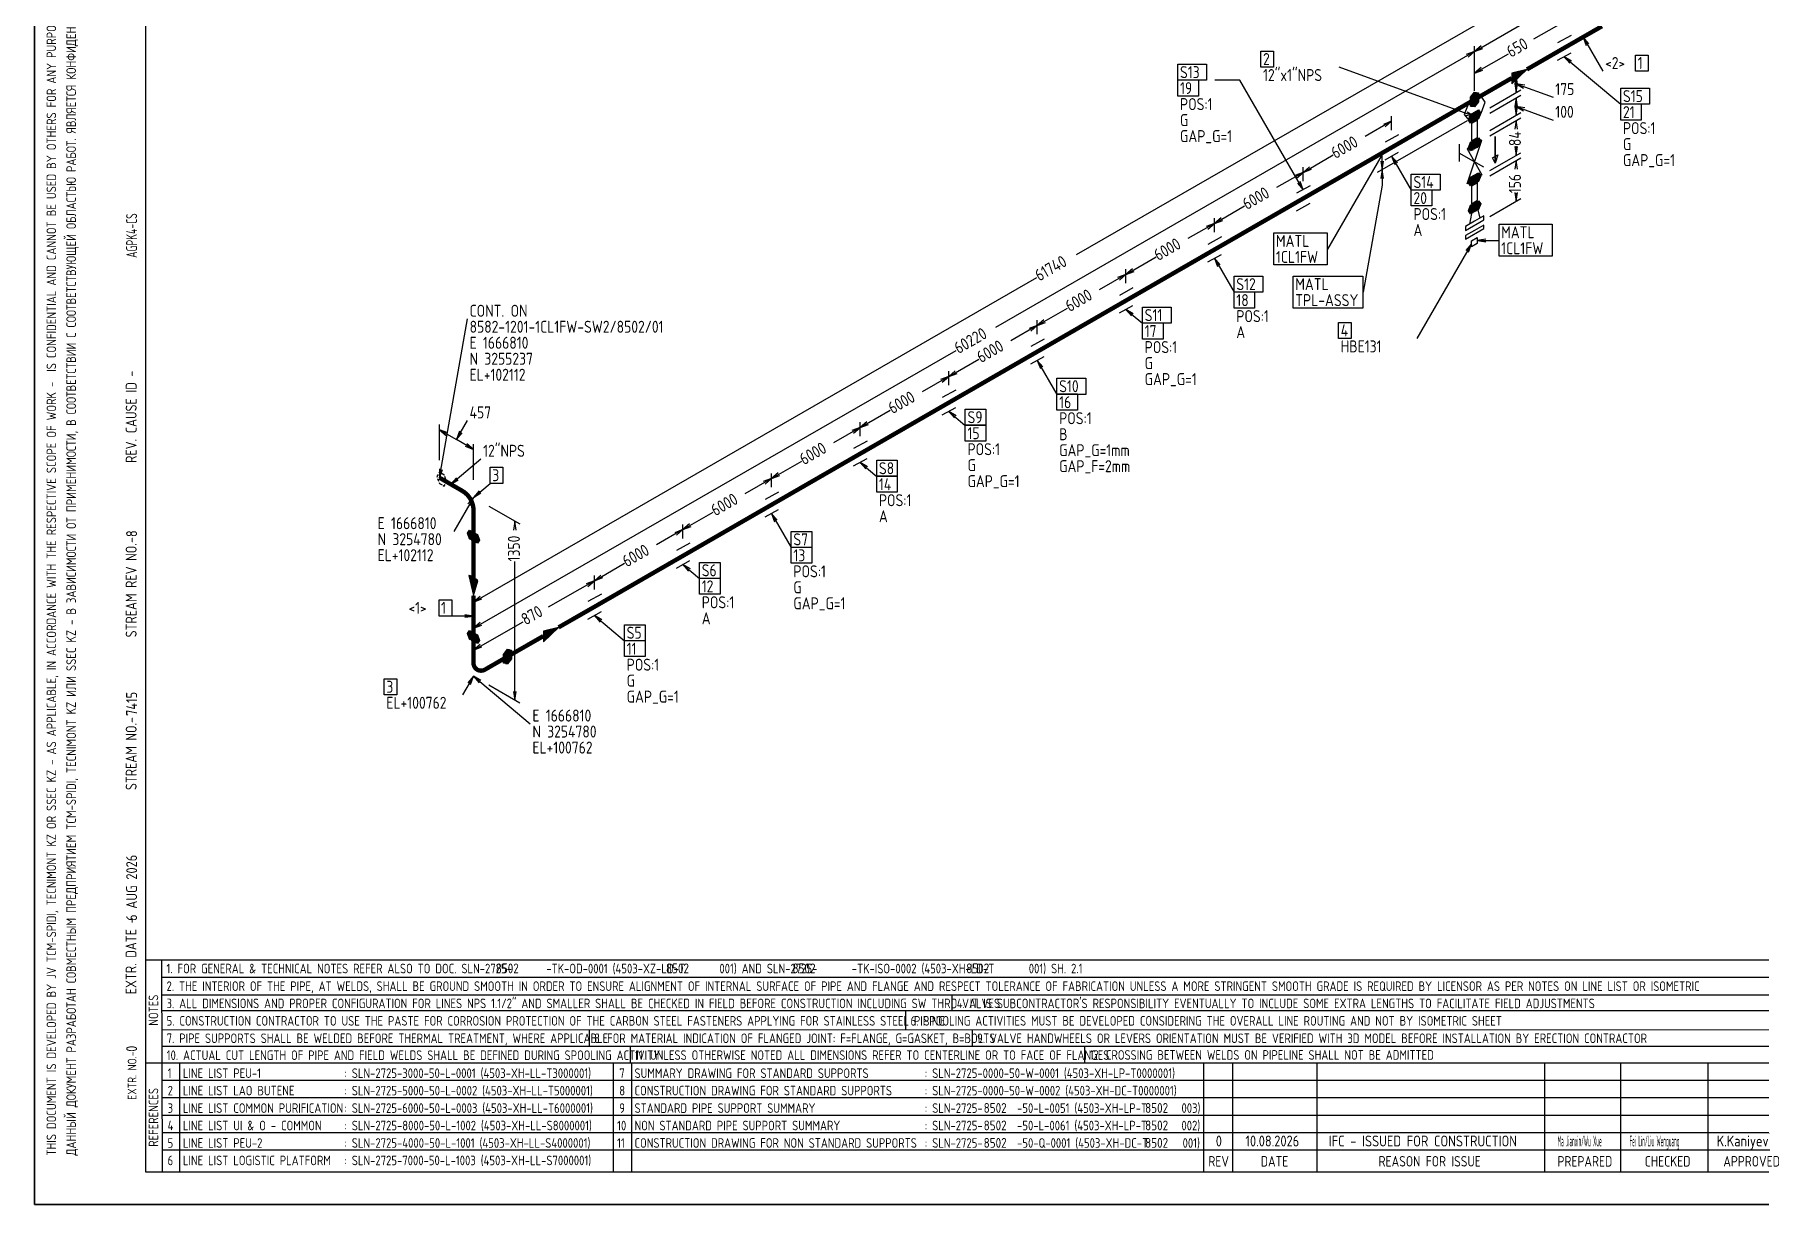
# Model space of a CAD drawing. Extents: x 0 to 594, y 0 to 420.
# Drawn here: x 0 to 395.5, y 0 to 268.2 of the extents above; entities that cross this region are included whole.
import ezdxf

# ---------------------------------------------------------------- set-up
doc = ezdxf.new("R2010")
doc.units = 0
doc.header["$MEASUREMENT"] = 0
doc.linetypes.add('BORDER_2012_SLN$0$8001.Solid', pattern=[0])
doc.linetypes.add('GT100', pattern=[1, 0.666667, -0.333333])
for name, color, linetype, lineweight in [('BORDER_2012_SLN$0$BG_01', 7, 'BORDER_2012_SLN$0$8001.Solid', 25), ('BORDER_2012_SLN$0$BG_02', 7, 'BORDER_2012_SLN$0$8001.Solid', 25), ('BORDER_2012_SLN$0$BG_Level_1', 7, 'BORDER_2012_SLN$0$8001.Solid', 25), ('BORDER_2012_SLN$0$Level_1', 7, 'BORDER_2012_SLN$0$8001.Solid', 25), ('BORDER_2012_SLN$0$Level_18', 7, 'BORDER_2012_SLN$0$8001.Solid', 25)]:
    doc.layers.add(name, color=color, linetype=linetype, lineweight=lineweight)
doc.layers.add('GT_1', color=7, linetype='Continuous')
doc.styles.add('BORDER_2012_SLN$0$GOST type A', font='GOST type A')
doc.styles.add('HTX1', font='')
doc.styles.get('HTX1').set_extended_font_data('GOST type A')

# ---------------------------------------------------------------- blocks, each defined once
blk = doc.blocks.new('BORDER_2012_SLN')
at = {"layer": 'BORDER_2012_SLN$0$BG_Level_1', "color": 7, "lineweight": -3}
for p, q in [((402.7, 56), (25.4, 56)), ((29.11, 56), (29.22, 7.5)), ((402.7, 52), (29.1, 52)), ((402.7, 47.99), (29.16, 48.01)), ((210.22, 48), (210.22, 44.42)), ((402.7, 44.41), (29.17, 44.42)), ((199.61, 44.42), (199.61, 40.02)), ((402.7, 39.96), (29.15, 40.07)), ((127.1, 40.04), (127.1, 36.23)), ((214.87, 40.02), (214.87, 36.23)), ((136.5, 36.23), (136.5, 32.43)), ((240.64, 36.23), (240.64, 32.43)), ((33.22, 32.43), (33.22, 7.59)), ((132.63, 32.43), (132.63, 7.6)), ((136.8, 32.43), (136.8, 7.59))]:
    blk.add_line(p, q, dxfattribs=at)
at = {"layer": 'BORDER_2012_SLN$0$Level_1', "color": 7, "lineweight": -3}
for p, q in [((25.4, 412.5), (25.4, 7.5)), ((402.7, 36.23), (29.15, 36.23)), ((402.7, 32.43), (25.4, 32.43)), ((267.9, 32.43), (267.91, 7.5)), ((274.59, 7.5), (274.59, 32.43)), ((293.91, 7.5), (293.91, 32.43)), ((346.11, 7.5), (346.11, 32.43)), ((363.55, 7.5), (363.55, 32.43)), ((383.52, 7.5), (383.52, 32.43)), ((402.7, 28.43), (29.17, 28.43)), ((402.7, 24.43), (29.18, 24.43)), ((402.7, 20.43), (29.19, 20.43)), ((402.7, 16.43), (29.2, 16.43)), ((402.7, 12.43), (29.2, 12.43)), ((25.4, 7.5), (588.6, 7.5))]:
    blk.add_line(p, q, dxfattribs=at)
at = {"layer": 'BORDER_2012_SLN$0$Level_18', "color": 7, "lineweight": -3, "flags": 128}
blk.add_lwpolyline([(0, 0), (0, 420), (594, 420), (594, 0)], close=True, dxfattribs=at)
at = {"color": 7, "char_height": 2.2, "attachment_point": 1, "style": 'BORDER_2012_SLN$0$GOST type A'}
for s, insert in [('{\\l\\fGOST type A|b0|i0;\\T1;1}', (30.5, 31.2)), ('{\\l\\fGOST type A|b0|i0;\\T1;: SLN-2725-3000-50-L-0001 (4503-XH-LL-T3000001)}', (71, 31.2)), ('{\\l\\fGOST type A|b0|i0;\\T1;7}', (134, 31.2)), ('{\\l\\fGOST type A|b0|i0;\\T1;SUMMARY DRAWING FOR STANDARD SUPPORTS}', (137.5, 31.2)), ('{\\l\\fGOST type A|b0|i0;\\T1;: SLN-2725-0000-50-W-0001 (4503-XH-LP-T0000001)}', (204, 31.2)), ('{\\l\\fGOST type A|b0|i0;\\T1;2}', (30.5, 27.2)), ('{\\l\\fGOST type A|b0|i0;\\T1;LINE LIST LAO BUTENE}', (34, 27.2)), ('{\\l\\fGOST type A|b0|i0;\\T1;: SLN-2725-5000-50-L-0002 (4503-XH-LL-T5000001)}', (71, 27.2)), ('{\\l\\fGOST type A|b0|i0;\\T1;8}', (134, 27.2)), ('{\\l\\fGOST type A|b0|i0;\\T1;CONSTRUCTION DRAWING FOR STANDARD SUPPORTS}', (137.5, 27.2)), ('{\\l\\fGOST type A|b0|i0;\\T1;: SLN-2725-0000-50-W-0002 (4503-XH-DC-T0000001)}', (204, 27.2)), ('{\\l\\fGOST type A|b0|i0;\\T1;3}', (30.5, 23.2)), ('{\\l\\fGOST type A|b0|i0;\\T1;LINE LIST COMMON PURIFICATION}', (34, 23.2)), ('{\\l\\fGOST type A|b0|i0;\\T1;: SLN-2725-6000-50-L-0003 (4503-XH-LL-T6000001)}', (71, 23.2)), ('{\\l\\fGOST type A|b0|i0;\\T1;9}', (134, 23.2)), ('{\\C256;STANDARD PIPE SUPPORT SUMMARY}', (137.5, 23.2)), ('{\\fGOST type A|b0|i0|c0|p34;: SLN-2725-       -50-L-0051 (4503-XH-LP-T       003)}', (204, 23.2)), ('{\\l\\fGOST type A|b0|i0;\\T1;4}', (30.5, 19.2)), ('{\\l\\fGOST type A|b0|i0;\\T1;LINE LIST UI & O - COMMON}', (34, 19.2)), ('{\\l\\fGOST type A|b0|i0;\\T1;: SLN-2725-8000-50-L-1002 (4503-XH-LL-S8000001)}', (71, 19.2)), ('{\\l\\fGOST type A|b0|i0;\\T1;10}', (133.5, 19.2)), ('{\\l\\fGOST type A|b0|i0;\\T1;NON STANDARD PIPE SUPPORT SUMMARY}', (137.5, 19.2)), ('{\\fGOST type A|b0|i0|c0|p34;: SLN-2725-       -50-L-0061 (4503-XH-LP-T       002)}', (204, 19.2)), ('{\\l\\fGOST type A|b0|i0;\\T1;5}', (30.5, 15.2)), ('{\\l\\fGOST type A|b0|i0;\\T1;LINE LIST PEU-2}', (34, 15.2)), ('{\\l\\fGOST type A|b0|i0;\\T1;: SLN-2725-4000-50-L-1001 (4503-XH-LL-S4000001)}', (71, 15.2)), ('{\\l\\fGOST type A|b0|i0;\\T1;11}', (133.5, 15.2)), ('{\\C256;CONSTRUCTION DRAWING FOR NON STANDARD SUPPORTS}', (137.5, 15.2)), ('{\\fGOST type A|b0|i0|c0|p34;: SLN-2725-       -50-Q-0001 (4503-XH-DC-T       001)}', (204, 15.2)), ('{\\l\\fGOST type A|b0|i0;\\T1;6}', (30.5, 11.2)), ('{\\l\\fGOST type A|b0|i0;\\T1;LINE LIST LOGISTIC PLATFORM}', (34, 11.2)), ('{\\l\\fGOST type A|b0|i0;\\T1;: SLN-2725-7000-50-L-1003 (4503-XH-LL-S7000001)}', (71, 11.2))]:
    blk.add_mtext(s, dxfattribs=dict(at, insert=insert))
at = {"layer": 'BORDER_2012_SLN$0$BG_01', "color": 7, "attachment_point": 1, "rotation": 90, "style": 'BORDER_2012_SLN$0$GOST type A'}
for s, insert, char_height in [('{\\fGOST type A|b0|i0|c134|p34;\\W1.01;ДАННЫЙ ДОКУМЕНТ РАЗРАБОТАН СОВМЕСТНЫМ ПРЕДПРИЯТИЕМ \\fGOST type A|b0|i0|c0|p34;TCM-SPIDI, TECNIMONT KZ \\fGOST type A|b0|i0|c134|p34;ИЛИ \\fGOST type A|b0|i0|c0|p34;SSEC KZ - \\fGOST type A|b0|i0|c134|p34;В ЗАВИСИМОСТИ ОТ ПРИМЕНИМОСТИ\\fGOST type A|b0|i0|c0|p34;, \\fGOST type A|b0|i0|c134|p34;В СООТВЕТСТВИИ С СООТВЕТСТВУЮЩЕЙ ОБЛАСТЬЮ РАБОТ\\fGOST type A|b0|i0|c0|p34;. \\fGOST type A|b0|i0|c134|p34;ЯВЛЯЕТСЯ КОНФИДЕНЦИАЛЬНЫМ И НЕ МОЖЕТ БЫТЬ ИСПОЛЬЗОВАН ДРУГИМИ ЛИЦАМИ ДЛЯ КАКИХ\\fGOST type A|b0|i0|c0|p34;-\\fGOST type A|b0|i0|c134|p34;ЛИБО ЦЕЛЕЙ\\fGOST type A|b0|i0|c0|p34;, \\fGOST type A|b0|i0|c134|p34;КРОМЕ ПРОЕКТА \\fGOST type A|b0|i0|c0|p34;SILLENO.}', (7.3, 11.21), 2.2), ('{\\l\\fGOST type A|b0|i0;\\T1;EXTR. DATE -}', (20.86, 48.18), 2.5), ('{\\l\\fGOST type A|b0|i0;\\T1;EXTR. NO.-}', (21.36, 24.02), 2)]:
    blk.add_mtext(s, dxfattribs=dict(at, insert=insert, char_height=char_height))
at = {"layer": 'BORDER_2012_SLN$0$BG_01', "color": 7, "insert": (2.76, 11.2), "char_height": 2.2, "attachment_point": 1, "rotation": 90, "line_spacing_factor": 1.090909, "style": 'BORDER_2012_SLN$0$GOST type A'}
blk.add_mtext('{\\fGOST type A|b0|i0|c0|p34;\\W1.01;THIS DOCUMENT IS DEVELOPED BY JV TCM-SPIDI, TECNIMONT KZ OR SSEC KZ - AS APPLICABLE, IN ACCORDANCE WITH THE RESPECTIVE SCOPE OF WORK -  IS CONFIDENTIAL AND CANNOT BE USED BY OTHERS FOR ANY PURPOSE OTHER THAN THE SILLENO PROJECT}', dxfattribs=at)
at = {"layer": 'BORDER_2012_SLN$0$BG_02', "color": 7, "char_height": 2.5, "attachment_point": 1, "rotation": 90, "style": 'BORDER_2012_SLN$0$GOST type A'}
for s, insert in [('{\\l\\fGOST type A|b0|i0;\\T1;REV. CAUSE ID - }', (20.9, 170)), ('{\\l\\fGOST type A|b0|i0;\\T1;STREAM REV NO.-}', (20.9, 130)), ('{\\l\\fGOST type A|b0|i0;\\T1;STREAM NO.-}', (20.9, 95))]:
    blk.add_mtext(s, dxfattribs=dict(at, insert=insert))
at = {"layer": 'BORDER_2012_SLN$0$BG_Level_1', "color": 7, "attachment_point": 1, "style": 'BORDER_2012_SLN$0$GOST type A'}
for s, insert, char_height in [('{\\fGOST type A|b0|i0|c0|p34;\\C256; 1. FOR GENERAL & TECHNICAL NOTES REFER ALSO TO DOC. SLN-2725-       -TK-OD-0001 (4503-XZ-LD-T       001) AND SLN-2725-       -TK-ISO-0002 (4503-XH-LD-T       001) SH. 2.1}', (29.11, 55.19), 2.2), ('{\\fGOST type A|b0|i0|c0|p34;\\C256; 2. THE INTERIOR OF THE PIPE, AT WELDS, SHALL BE GROUND SMOOTH IN ORDER TO ENSURE ALIGNMENT OF INTERNAL SURFACE OF PIPE AND FLANGE AND RESPECT TOLERANCE OF FABRICATION UNLESS A MORE STRINGENT SMOOTH GRADE IS REQUIRED BY LICENSOR AS PER NOTES ON LINE LIST OR ISOMETRIC}', (29.12, 51.15), 2.2), ('{\\fGOST type A|b0|i0|c0|p34;\\C256; 3. ALL DIMENSIONS AND PROPER CONFIGURATION FOR LINES NPS 1.1/2" AND SMALLER SHALL BE CHECKED IN FIELD BEFORE CONSTRUCTION INCLUDING SW THRD VALVES}', (29.13, 47.2), 2.2), ("{\\C256; 4. IT IS SUBCONTRACTOR'S RESPONSIBILITY EVENTUALLY TO INCLUDE SOME EXTRA LENGTHS TO FACILITATE FIELD ADJUSTMENTS}", (210.22, 47.2), 2.2), ('{\\C256; 5. CONSTRUCTION CONTRACTOR TO USE THE PASTE FOR CORROSION PROTECTION OF THE CARBON STEEL FASTENERS APPLYING FOR STAINLESS STEEL PIPING}', (29.14, 43.2), 2.2), ('{\\C256; 6. SPOOLING ACTIVITIES MUST BE DEVELOPED CONSIDERING THE OVERALL LINE ROUTING AND NOT BY ISOMETRIC SHEET}', (199.61, 43.2), 2.2), ('{\\C256; 7. PIPE SUPPORTS SHALL BE WELDED BEFORE THERMAL TREATMENT, WHERE APPLICABLE}', (29.15, 39.2), 2.2), ('{\\C256; 8. FOR MATERIAL INDICATION OF FLANGED JOINT: F=FLANGE, G=GASKET, B=BOLTS}', (127.1, 39.2), 2.2), ('{\\C256; 9. VALVE HANDWHEELS OR LEVERS ORIENTATION MUST BE VERIFIED WITH 3D MODEL BEFORE INSTALLATION BY ERECTION CONTRACTOR}', (214.87, 39.2), 2.2), ('{\\C256; 10. ACTUAL CUT LENGTH OF PIPE AND FIELD WELDS SHALL BE DEFINED DURING SPOOLING ACTIVITY}', (29.16, 35.32), 2.2), ('{\\C256; 11. UNLESS OTHERWISE NOTED ALL DIMENSIONS REFER TO CENTERLINE OR TO FACE OF FLANGES}', (136.5, 35.35), 2.2), ('{\\C256; 12. CROSSING BETWEEN WELDS ON PIPELINE SHALL NOT BE ADMITTED}', (240.64, 35.38), 2.2), ('{\\l\\fGOST type A|b0|i0;\\T1;LINE LIST PEU-1}', (34, 31.2), 2.2), ('{\\l\\fGOST type A|b0|i0;\\T1;REV}', (269, 11.1), 2.4), ('{\\l\\fGOST type A|b0|i0;\\T1;DATE}', (281, 11.1), 2.4), ('{\\l\\fGOST type A|b0|i0;\\T1;REASON FOR ISSUE}', (308, 11.1), 2.4), ('{\\l\\fGOST type A|b0|i0;\\T1;PREPARED}', (349, 11.1), 2.4), ('{\\l\\fGOST type A|b0|i0;\\T1;CHECKED}', (369, 11.1), 2.4), ('{\\l\\fGOST type A|b0|i0;\\T1;APPROVED}', (387, 11.1), 2.4)]:
    blk.add_mtext(s, dxfattribs=dict(at, insert=insert, char_height=char_height))
at = {"layer": 'BORDER_2012_SLN$0$BG_Level_1', "color": 7, "char_height": 2.2, "attachment_point": 1, "rotation": 90, "style": 'BORDER_2012_SLN$0$GOST type A'}
for s, insert in [('{\\l\\fGOST type A|b0|i0;\\T1;NOTES}', (26.15, 40.99)), ('{\\l\\fGOST type A|b0|i0;\\T1;REFERENCES}', (26.15, 13.23))]:
    blk.add_mtext(s, dxfattribs=dict(at, insert=insert))

msp = doc.modelspace()

# ---------------------------------------------------------------- linework, layer by layer
at = {"layer": 'GT_1', "flags": 128}
for points in [[(0, 0), (594, 0), (594, 420), (0, 420), (0, 0)], [(367, 291.6), (238.7, 217.7)], [(330, 264.3), (345.2, 273.1)], [(350.5, 271.1), (343.5, 267.1)], [(331.5, 265.6), (330, 264.3), (331.9, 265)], [(330, 257.3), (330, 265.5)], [(330, 255.3), (330, 265.5)], [(352.1, 268), (349, 266.3)], [(356.2, 266.1), (354.9, 267.6), (355.6, 265.7)], [(354.9, 267.6), (359.4, 259.8)], [(330, 264.3), (220.2, 201)], [(262, 261.4), (268.6, 261.4), (268.6, 257.7), (262, 257.7), (262, 261.4)], [(281, 264.4), (283.9, 264.4), (283.9, 260.7), (281, 260.7), (281, 264.4)], [(328.5, 263), (330, 264.3), (328.1, 263.6)], [(330, 259.3), (337.8, 263.8)], [(349, 262.3), (352.1, 264)], [(352.2, 262.1), (350.5, 263.1), (351.8, 261.6)], [(350.5, 263.1), (363.5, 252.2)], [(366.9, 263.5), (369.8, 263.5), (369.8, 259.8), (366.9, 259.8), (366.9, 263.5)], [(262, 257.8), (266.7, 257.8), (266.7, 254.1), (262, 254.1), (262, 257.8)], [(290.7, 232.6), (276.2, 257.7), (270.5, 257.7)], [(330, 249.4), (299, 260.7)], [(331.5, 260.6), (330, 259.3), (331.9, 260)], [(330, 255.3), (330, 260.5)], [(333.5, 255.3), (340.6, 259.4)], [(338.5, 258.2), (338.5, 256.9), (342, 260.2), (338.5, 259.3), (338.5, 257.1), (341.6, 260), (338.5, 259.2), (338.5, 257.2), (341.3, 259.8), (338.5, 259.1), (338.5, 257.4), (340.9, 259.6), (338.5, 258.9), (338.5, 257.6), (340.6, 259.4), (338.5, 258.8), (338.5, 257.7), (340.3, 259.2), (338.5, 258.6), (338.5, 257.9), (340, 259.1), (338.5, 258.4), (338.5, 258), (339.6, 258.9), (338.5, 258.3), (338.5, 258.2), (342, 260.2)], [(339.8, 256.8), (339.5, 258.8), (339.2, 256.8)], [(339.5, 258.8), (339.5, 256.9)], [(330, 253.3), (328.7, 252.5), (327.6, 249.9), (328.7, 248.6), (331.5, 250.2), (332.4, 252.7), (331.5, 254.1), (330, 253.3)], [(330.9, 252.8), (330, 251.6), (329.1, 251.8), (329.1, 253.8), (330, 255), (330.9, 254.8), (330.9, 252.8)], [(329.1, 253.8), (330.9, 253.8)], [(329.1, 253.6), (330.9, 253.6)], [(329.1, 253.4), (330.9, 253.4)], [(329.1, 253.2), (330.9, 253.2)], [(329.25, 254), (330.9, 254)], [(329.4, 254.2), (330.9, 254.2)], [(329.55, 254.4), (330.9, 254.4)], [(329.7, 254.6), (330.9, 254.6)], [(329.85, 254.8), (330.9, 254.8)], [(333.5, 251.4), (340.6, 255.5)], [(333.5, 250.2), (340.6, 254.3)], [(339.2, 256.9), (339.5, 254.9), (339.8, 256.9)], [(339.8, 251.7), (339.5, 253.7), (339.2, 251.7)], [(339.5, 254.9), (339.5, 256.9)], [(341.5, 256.6), (339.5, 256.9), (341.2, 255.9)], [(339.5, 256.9), (348, 253.8)], [(339.5, 253.7), (339.5, 251.7)], [(363.5, 255.9), (370.1, 255.9), (370.1, 252.2), (363.5, 252.2), (363.5, 255.9)], [(311, 246.3), (311, 249.5)], [(328, 249.7), (330, 249.4), (328.3, 250.4)], [(329.1, 247.9), (328.6, 248.6), (329.1, 249.9), (330.9, 250.9), (331.4, 250.2), (330.9, 248.9), (329.1, 247.9)], [(328.831, 249.2), (331.015, 249.2)], [(328.908, 249.4), (331.092, 249.4)], [(328.985, 249.6), (331.169, 249.6)], [(329.062, 249.8), (331.246, 249.8)], [(329.1, 253), (330.9, 253)], [(329.1, 252.8), (330.9, 252.8)], [(329.1, 252.6), (330.75, 252.6)], [(329.1, 252.4), (330.6, 252.4)], [(329.1, 252.2), (330.45, 252.2)], [(329.1, 252), (330.3, 252)], [(329.1, 251.8), (330.15, 251.8)], [(329.28, 250), (331.323, 250)], [(329.64, 250.2), (331.4, 250.2)], [(330, 250.4), (331.257, 250.4)], [(330.36, 250.6), (331.114, 250.6)], [(333.5, 246.2), (340.6, 250.3)], [(339.2, 251.7), (339.5, 249.7), (339.8, 251.7)], [(339.5, 249.7), (339.5, 251.7)], [(341.5, 251.4), (339.5, 251.7), (341.2, 250.7)], [(339.5, 251.7), (348, 248.6)], [(363.5, 252.3), (368.2, 252.3), (368.2, 248.6), (363.5, 248.6), (363.5, 252.3)], [(311, 248.3), (304.9, 244.8)], [(328.3, 248.4), (307.7, 236.6)], [(328.3, 248.4), (307.7, 236.6)], [(309.5, 247), (311, 248.3), (309.1, 247.6)], [(328.6, 248.6), (330.36, 248.6)], [(328.677, 248.8), (330.72, 248.8)], [(328.743, 248.4), (330, 248.4)], [(328.754, 249), (330.938, 249)], [(328.886, 248.2), (329.64, 248.2)], [(330, 248.2), (329.3, 247.8), (329.3, 243.8), (330.7, 244.6), (330.7, 248.6), (330, 248.2)], [(333.5, 245), (340.6, 249.1)], [(339.8, 246.5), (339.5, 248.5), (339.2, 246.5)], [(339.5, 248.5), (339.5, 247.3)], [(312.6, 245.2), (309.5, 243.5)], [(326.5, 243.1), (326.5, 239.1)], [(330, 243), (328.3, 242), (331.7, 236), (328.3, 234), (331.7, 244), (330, 243)], [(329.1, 241.5), (328.6, 242.2), (329.1, 243.5), (330.9, 244.5), (331.4, 243.8), (330.9, 242.5), (329.1, 241.5)], [(328.6, 242.2), (330.36, 242.2)], [(328.677, 242.4), (330.72, 242.4)], [(328.743, 242), (330, 242)], [(328.754, 242.6), (330.938, 242.6)], [(328.831, 242.8), (331.015, 242.8)], [(328.886, 241.8), (329.64, 241.8)], [(328.908, 243), (331.092, 243)], [(328.985, 243.2), (331.169, 243.2)], [(329.062, 243.4), (331.246, 243.4)], [(329.28, 243.6), (331.323, 243.6)], [(329.64, 243.8), (331.4, 243.8)], [(330, 244), (331.257, 244)], [(330.36, 244.2), (331.114, 244.2)], [(334.7, 244.8), (334.7, 238.7), (334.1, 239.9), (335.3, 240.6), (334.7, 238.7), (334.7, 244.8)], [(339.2, 242.5), (339.5, 240.5), (339.8, 242.5)], [(339.5, 240.5), (339.5, 242.6)], [(290.7, 236.6), (297.6, 240.6)], [(292.2, 237.9), (290.7, 236.6), (292.6, 237.3)], [(290.7, 234.6), (290.7, 237.8)], [(290.7, 234.6), (290.7, 237.8)], [(308.8, 240.7), (296.3, 219)], [(308.5, 239.2), (308.8, 237.2), (309.1, 239.2)], [(308.8, 237.2), (308.8, 240.7)], [(309.5, 239.5), (312.6, 241.2)], [(312.3, 238.8), (311, 240.3), (311.7, 238.4)], [(311, 240.3), (315.5, 232.5)], [(332.1, 237.8), (326.5, 241)], [(333.5, 237), (340.6, 241.1)], [(333.5, 235.8), (340.6, 239.9)], [(339.8, 237.3), (339.5, 239.3), (339.2, 237.3)], [(339.5, 239.3), (339.5, 238.4)], [(290.7, 236.6), (284.6, 233.1)], [(289.2, 235.3), (290.7, 236.6), (288.8, 235.9)], [(292.3, 233.5), (289.2, 231.8)], [(289.4, 234.1), (290.7, 232.6), (290, 234.5)], [(308.8, 233.7), (304.5, 209.1)], [(309.1, 235.2), (308.8, 237.2), (308.5, 235.2)], [(308.8, 237.2), (308.8, 233.7)], [(315.5, 236.2), (322.1, 236.2), (322.1, 232.5), (315.5, 232.5), (315.5, 236.2)], [(329.1, 233.5), (328.6, 234.2), (329.1, 235.5), (330.9, 236.5), (331.4, 235.8), (330.9, 234.5), (329.1, 233.5)], [(328.6, 234.2), (330.36, 234.2)], [(328.677, 234.4), (330.72, 234.4)], [(328.743, 234), (330, 234)], [(328.754, 234.6), (330.938, 234.6)], [(328.831, 234.8), (331.015, 234.8)], [(328.886, 233.8), (329.64, 233.8)], [(328.908, 235), (331.092, 235)], [(328.985, 235.2), (331.169, 235.2)], [(329.062, 235.4), (331.246, 235.4)], [(329.28, 235.6), (331.323, 235.6)], [(330, 233.8), (329.3, 233.4), (329.3, 229.4), (330.7, 230.2), (330.7, 234.2), (330, 233.8)], [(329.64, 235.8), (331.4, 235.8)], [(330, 236), (331.257, 236)], [(330.36, 236.2), (331.114, 236.2)], [(289.2, 227.8), (292.3, 229.5)], [(315.5, 232.6), (320.2, 232.6), (320.2, 228.9), (315.5, 228.9), (315.5, 232.6)], [(329.1, 227.1), (328.6, 227.8), (329.1, 229.1), (330.9, 230.1), (331.4, 229.4), (330.9, 228.1), (329.1, 227.1)], [(329.64, 229.4), (331.4, 229.4)], [(330, 229.6), (331.257, 229.6)], [(330.36, 229.8), (331.114, 229.8)], [(333.5, 226.5), (340.6, 230.6)], [(339.2, 232), (339.5, 230), (339.8, 232)], [(339.5, 230), (339.5, 231.8)], [(270.4, 224.9), (277.3, 228.9)], [(271.9, 226.2), (270.4, 224.9), (272.3, 225.6)], [(270.4, 222.9), (270.4, 226.1)], [(270.4, 222.9), (270.4, 226.1)], [(330, 225.4), (327.9, 224.2), (327.9, 223.3), (332.1, 225.7), (332.1, 226.6), (330, 225.4)], [(328.6, 227.8), (330.36, 227.8)], [(328.677, 228), (330.72, 228)], [(328.743, 227.6), (330, 227.6)], [(328.754, 228.2), (330.938, 228.2)], [(328.831, 228.4), (331.015, 228.4)], [(328.886, 227.4), (329.64, 227.4)], [(328.9, 224.7), (329.6, 228.4), (330.5, 228.9), (331.2, 226.1)], [(328.908, 228.6), (331.092, 228.6)], [(328.985, 228.8), (331.169, 228.8)], [(329.062, 229), (331.246, 229)], [(329.28, 229.2), (331.323, 229.2)], [(270.4, 224.9), (264.3, 221.4)], [(268.9, 223.6), (270.4, 224.9), (268.5, 224.2)], [(272, 221.8), (268.9, 220.1)], [(284, 222.7), (296.2, 222.7), (296.2, 215.4), (284, 215.4), (284, 222.7)], [(330, 223.3), (327.9, 222.1), (327.9, 221.3), (332.1, 223.7), (332.1, 224.5), (330, 223.3)], [(329.3, 220.9), (330.6, 221.7), (330.6, 220.3), (329.3, 219.5), (329.3, 220.9)], [(335.6, 224.7), (347.8, 224.7), (347.8, 217.4), (335.6, 217.4), (335.6, 224.7)], [(268.9, 216.1), (272, 217.8)], [(329.3, 220.2), (316.8, 198.5)], [(328.6, 218.3), (329.3, 220.2), (328, 218.7)], [(332.6, 221.3), (330.6, 221), (332.6, 220.7)], [(330.6, 221), (335.6, 221)], [(250.1, 213.2), (257, 217.2)], [(251.6, 214.5), (250.1, 213.2), (252, 213.9)], [(250.1, 211.2), (250.1, 214.4)], [(250.1, 211.2), (250.1, 214.4)], [(271.7, 215.4), (270.4, 216.9), (271.1, 215)], [(270.4, 216.9), (274.9, 209.1)], [(100.6, 138.1), (229.7, 212.5)], [(250.1, 213.2), (244, 209.7)], [(248.6, 211.9), (250.1, 213.2), (248.2, 212.5)], [(251.7, 210.1), (248.6, 208.4)], [(274.9, 212.8), (281.5, 212.8), (281.5, 209.1), (274.9, 209.1), (274.9, 212.8)], [(288.4, 212.8), (304.4, 212.8), (304.4, 205.5), (288.4, 205.5), (288.4, 212.8)], [(248.6, 204.4), (251.7, 206.1)], [(253.9, 205.7), (260.5, 205.7), (260.5, 202), (253.9, 202), (253.9, 205.7)], [(274.9, 209.2), (279.6, 209.2), (279.6, 205.5), (274.9, 205.5), (274.9, 209.2)], [(92.8, 166.6), (99.2, 203)], [(229.8, 201.5), (236.7, 205.5)], [(231.3, 202.8), (229.8, 201.5), (231.7, 202.2)], [(229.8, 199.5), (229.8, 202.7)], [(229.8, 199.5), (229.8, 202.7)], [(251.8, 204.2), (250.1, 205.2), (251.4, 203.7)], [(250.1, 205.2), (253.9, 202)], [(253.9, 202.1), (258.6, 202.1), (258.6, 198.4), (253.9, 198.4), (253.9, 202.1)], [(298.8, 202.2), (301.7, 202.2), (301.7, 198.5), (298.8, 198.5), (298.8, 202.2)], [(229.8, 201.5), (223.7, 198)], [(228.3, 200.2), (229.8, 201.5), (227.9, 200.8)], [(231.4, 198.4), (228.3, 196.7)], [(100.6, 132.1), (211.2, 195.8)], [(228.3, 192.7), (231.4, 194.4)], [(209.5, 189.8), (216.4, 193.8)], [(211, 191.1), (209.5, 189.8), (211.4, 190.5)], [(209.5, 187.8), (209.5, 191)], [(209.5, 187.8), (209.5, 191)], [(231.1, 192), (229.8, 193.5), (230.5, 191.6)], [(229.8, 193.5), (234.3, 185.7)], [(209.5, 189.8), (203.4, 186.3)], [(208, 188.5), (209.5, 189.8), (207.6, 189.1)], [(211.1, 186.7), (208, 185)], [(234.3, 189.4), (240.9, 189.4), (240.9, 185.7), (234.3, 185.7), (234.3, 189.4)], [(189.2, 178.1), (196.1, 182.1)], [(208, 181), (211.1, 182.7)], [(213.3, 182.3), (218, 182.3), (218, 178.6), (213.3, 178.6), (213.3, 182.3)], [(234.3, 185.8), (239, 185.8), (239, 182.1), (234.3, 182.1), (234.3, 185.8)], [(92.8, 170.6), (92.8, 178.8)], [(96.7, 175.4), (99.2, 179.7)], [(189.2, 178.1), (183.1, 174.6)], [(187.7, 176.8), (189.2, 178.1), (187.3, 177.4)], [(190.7, 179.4), (189.2, 178.1), (191.1, 178.8)], [(189.2, 176.1), (189.2, 179.3)], [(189.2, 176.1), (189.2, 179.3)], [(211.2, 180.8), (209.5, 181.8), (210.8, 180.3)], [(209.5, 181.8), (213.3, 178.6)], [(213.3, 178.7), (218, 178.7), (218, 175), (213.3, 175), (213.3, 178.7)], [(94.7, 176.9), (92.8, 177.6), (94.3, 176.3)], [(92.8, 177.6), (96.7, 175.4)], [(97.4, 177.3), (96.7, 175.4), (98, 176.9)], [(100.6, 173.1), (96.7, 175.4)], [(98.7, 173.8), (100.6, 173.1), (99.1, 174.4)], [(100.6, 166.1), (100.6, 174.3)], [(190.8, 175), (187.7, 173.3)], [(95.4, 165.1), (102.3, 170.9)], [(168.9, 166.4), (175.8, 170.4)], [(187.7, 169.3), (190.8, 171)], [(190.9, 169.1), (189.2, 170.1), (190.5, 168.6)], [(189.2, 170.1), (193, 166.9)], [(193, 170.6), (197.7, 170.6), (197.7, 166.9), (193, 166.9), (193, 170.6)], [(92.8, 168.6), (92.8, 166.6), (93.5, 168.5)], [(96.7, 166.6), (95.4, 165.1), (97.1, 166.1)], [(104.4, 169), (107.3, 169), (107.3, 165.3), (104.4, 165.3), (104.4, 169)], [(168.9, 166.4), (162.8, 162.9)], [(167.4, 165.1), (168.9, 166.4), (167, 165.7)], [(170.4, 167.7), (168.9, 166.4), (170.8, 167.1)], [(168.9, 164.4), (168.9, 167.6)], [(168.9, 164.4), (168.9, 167.6)], [(193, 167), (197.7, 167), (197.7, 163.3), (193, 163.3), (193, 167)], [(100.6, 162.1), (104.4, 165.3)], [(101.9, 163.6), (100.6, 162.1), (102.3, 163.1)], [(170.5, 163.3), (167.4, 161.6)], [(100.6, 162.1), (96.1, 154.3)], [(99.9, 160.2), (100.6, 162.1), (99.3, 160.6)], [(104.1, 160.1), (111.2, 156)], [(148.6, 154.7), (155.5, 158.7)], [(167.4, 157.6), (170.5, 159.3)], [(170.2, 156.9), (168.9, 158.4), (169.6, 156.5)], [(168.9, 158.4), (173.4, 150.6)], [(99.7, 152.6), (99.2, 153.9), (99.7, 154.6), (101.5, 153.6), (102, 152.3), (101.5, 151.6), (99.7, 152.6)], [(99.557, 154.4), (100.06, 154.4)], [(110.4, 154.6), (110.1, 156.6), (109.8, 154.6)], [(110.1, 156.6), (110.1, 155.9)], [(148.6, 154.7), (142.5, 151.2)], [(147.1, 153.4), (148.6, 154.7), (146.7, 154)], [(150.1, 156), (148.6, 154.7), (150.5, 155.4)], [(148.6, 152.7), (148.6, 155.9)], [(148.6, 152.7), (148.6, 155.9)], [(173.4, 154.3), (178.1, 154.3), (178.1, 150.6), (173.4, 150.6), (173.4, 154.3)], [(99.239, 153.8), (101.14, 153.8)], [(99.271, 154), (100.78, 154)], [(99.315, 153.6), (101.5, 153.6)], [(99.392, 153.4), (101.577, 153.4)], [(99.414, 154.2), (100.42, 154.2)], [(99.469, 153.2), (101.654, 153.2)], [(99.546, 153), (101.731, 153)], [(99.623, 152.8), (101.808, 152.8)], [(99.7, 152.6), (101.885, 152.6)], [(100.06, 152.4), (101.962, 152.4)], [(100.42, 152.2), (101.929, 152.2)], [(100.78, 152), (101.786, 152)], [(101.14, 151.8), (101.643, 151.8)], [(150.2, 151.6), (147.1, 149.9)], [(173.4, 150.7), (178.1, 150.7), (178.1, 147), (173.4, 147), (173.4, 150.7)], [(110.1, 115.6), (110.1, 147.4)], [(128.3, 143), (135.2, 147)], [(147.1, 145.9), (150.2, 147.6)], [(150.3, 145.7), (148.6, 146.7), (149.9, 145.2)], [(148.6, 146.7), (152.4, 143.5)], [(152.4, 147.2), (157.1, 147.2), (157.1, 143.5), (152.4, 143.5), (152.4, 147.2)], [(100.6, 143.6), (99.5, 144.2), (100.6, 139.6), (101.6, 143), (99.6, 144.2), (100.6, 140), (101.5, 143.1), (99.8, 144.1), (100.6, 140.4), (101.4, 143.2), (99.9, 144), (100.6, 140.8), (101.2, 143.2), (100, 143.9), (100.6, 141.2), (101.1, 143.3), (100.2, 143.8), (100.6, 141.6), (100.9, 143.4), (100.3, 143.8), (100.6, 141.9), (100.8, 143.5), (100.5, 143.7), (100.6, 142.3), (100.7, 143.6), (100.6, 143.6), (100.6, 139.6)], [(128.3, 143), (117.7, 136.9)], [(126.8, 141.7), (128.3, 143), (126.4, 142.3)], [(129.8, 144.3), (128.3, 143), (130.2, 143.7)], [(128.3, 141), (128.3, 144.2)], [(128.3, 141), (128.3, 144.2)], [(152.4, 143.6), (157.1, 143.6), (157.1, 139.9), (152.4, 139.9), (152.4, 143.6)], [(92.7, 138.6), (95.6, 138.6), (95.6, 134.9), (92.7, 134.9), (92.7, 138.6)], [(102.1, 139.4), (100.6, 138.1), (102.5, 138.8)], [(100.6, 125.1), (100.6, 139.3)], [(129.9, 139.9), (126.8, 138.2)], [(100.6, 134.9), (95.6, 134.9)], [(98.6, 134.6), (100.6, 134.9), (98.6, 135.2)], [(126.8, 134.2), (129.9, 135.9)], [(130, 134), (128.3, 135), (129.6, 133.5)], [(128.3, 135), (135.2, 129.2)], [(99.7, 129.6), (99.2, 130.9), (99.7, 131.6), (101.5, 130.6), (102, 129.3), (101.5, 128.6), (99.7, 129.6)], [(99.239, 130.8), (101.14, 130.8)], [(99.271, 131), (100.78, 131)], [(99.315, 130.6), (101.5, 130.6)], [(99.414, 131.2), (100.42, 131.2)], [(99.557, 131.4), (100.06, 131.4)], [(100.6, 127.1), (112, 133.6)], [(102.1, 133.4), (100.6, 132.1), (102.5, 132.8)], [(100.6, 125.1), (100.6, 133.3)], [(116.6, 130.3), (116.6, 129), (120.1, 132.3), (116.6, 131.4), (116.6, 129.2), (119.7, 132.1), (116.6, 131.3), (116.6, 129.3), (119.4, 131.9), (116.6, 131.2), (116.6, 129.5), (119, 131.7), (116.6, 131), (116.6, 129.7), (118.7, 131.5), (116.6, 130.9), (116.6, 129.8), (118.4, 131.3), (116.6, 130.7), (116.6, 130), (118.1, 131.2), (116.6, 130.5), (116.6, 130.1), (117.7, 131), (116.6, 130.4), (116.6, 130.3), (120.1, 132.3)], [(135.2, 132.9), (139.9, 132.9), (139.9, 129.2), (135.2, 129.2), (135.2, 132.9)], [(99.392, 130.4), (101.577, 130.4)], [(99.469, 130.2), (101.654, 130.2)], [(99.546, 130), (101.731, 130)], [(99.623, 129.8), (101.808, 129.8)], [(99.7, 129.6), (101.885, 129.6)], [(100.06, 129.4), (101.962, 129.4)], [(100.42, 129.2), (101.929, 129.2)], [(102.1, 128.4), (100.6, 127.1), (102.5, 127.8)], [(100.6, 125.1), (100.6, 128.3)], [(100.78, 129), (101.786, 129)], [(101.14, 128.8), (101.643, 128.8)], [(109.3, 125.1), (108.4, 123.9), (107.5, 124.1), (107.5, 126.1), (108.4, 127.3), (109.3, 127.1), (109.3, 125.1)], [(107.875, 126.6), (109.3, 126.6)], [(108.025, 126.8), (109.3, 126.8)], [(108.175, 127), (109.3, 127)], [(108.325, 127.2), (108.85, 127.2)], [(135.2, 129.3), (139.9, 129.3), (139.9, 125.6), (135.2, 125.6), (135.2, 129.3)], [(107.5, 126), (109.3, 126)], [(107.5, 125.8), (109.3, 125.8)], [(107.5, 125.6), (109.3, 125.6)], [(107.5, 125.4), (109.3, 125.4)], [(107.5, 125.2), (109.3, 125.2)], [(107.5, 125), (109.225, 125)], [(107.5, 124.8), (109.075, 124.8)], [(107.5, 124.6), (108.925, 124.6)], [(107.5, 124.4), (108.775, 124.4)], [(107.5, 124.2), (108.625, 124.2)], [(107.575, 126.2), (109.3, 126.2)], [(107.725, 126.4), (109.3, 126.4)], [(107.95, 124), (108.475, 124)], [(80.1, 120.5), (83, 120.5), (83, 116.8), (80.1, 116.8), (80.1, 120.5)], [(100.6, 121.1), (98.1, 116.8)], [(99.9, 119.2), (100.6, 121.1), (99.3, 119.6)], [(102.3, 120.1), (100.6, 121.1), (101.9, 119.6)], [(100.6, 121.1), (113.6, 110.2)], [(104.1, 119.1), (111.2, 115)], [(109.8, 117.6), (110.1, 115.6), (110.4, 117.6)]]:
    msp.add_lwpolyline(points, dxfattribs=at)
at = {"layer": 'GT_1', "const_width": 1, "flags": 128}
for points in [[(350.5, 265.1), (359.2, 270.1)], [(342, 260.2), (350.5, 265.1)], [(330, 253.3), (338.5, 258.2)], [(311, 242.3), (330, 253.3)], [(290.7, 230.6), (311, 242.3)], [(270.4, 218.9), (290.7, 230.6)], [(250.1, 207.2), (270.4, 218.9)], [(229.8, 195.5), (250.1, 207.2)], [(209.5, 183.8), (229.8, 195.5)], [(189.2, 172.1), (209.5, 183.8)], [(168.9, 160.4), (189.2, 172.1)], [(92.8, 166.6), (98, 163.6)], [(100.6, 159.1), (100.6, 153.1)], [(148.6, 148.7), (168.9, 160.4)], [(100.6, 153.1), (100.6, 143.6)], [(128.3, 137), (148.6, 148.7)], [(100.6, 139.6), (100.6, 130.1)], [(120.1, 132.3), (128.3, 137)], [(100.6, 130.1), (100.6, 124.1)], [(108.4, 125.6), (116.6, 130.3)], [(103.2, 122.6), (108.4, 125.6)]]:
    msp.add_lwpolyline(points, dxfattribs=at)
at = {"layer": 'GT_1', "linetype": 'GT100', "flags": 128}
msp.add_lwpolyline([(92.8, 165.3), (93.9, 164.7), (94.5, 165.6), (93.9, 167.2), (92.8, 167.9), (92.2, 166.9), (92.8, 165.3)], dxfattribs=at)
at = {"layer": 'GT_1', "const_width": 1, "flags": 128}
for points in [[(98, 163.6, -0.267786), (100.6, 159.1)], [(100.6, 124.1, 0.577571), (103.2, 122.6)]]:
    msp.add_lwpolyline(points, format="xyb", dxfattribs=at)

# ---------------------------------------------------------------- block references
at = {"linetype": 'Continuous'}
msp.add_blockref('BORDER_2012_SLN', (0, 0), dxfattribs=at)

# ---------------------------------------------------------------- texts
at = {"linetype": 'Continuous', "style": 'HTX1', "width": 0.8}
msp.add_text('AGPK4-CS', height=2.5, rotation=89.99992, dxfattribs=at).set_placement((23.5, 217))
at = {"layer": 'GT_1', "style": 'HTX1', "width": 1.02}
for s, height, rotation, p in [('650', 2.75, 30, (338.35, 262.833)), ('84', 2.75, 90, (340.626, 242.614)), ('6000', 2.75, 30, (298.134, 239.612)), ('156', 2.75, 90, (340.626, 231.821)), ('6000', 2.75, 30, (277.834, 227.912)), ('6000', 2.75, 30, (257.534, 216.212)), ('61740', 2.75, 30, (230.267, 211.54)), ('6000', 2.75, 30, (237.234, 204.512)), ('60220', 2.75, 30, (211.767, 194.89)), ('6000', 2.75, 30, (216.934, 192.812)), ('6000', 2.75, 30, (196.634, 181.112)), ('6000', 2.75, 30, (176.334, 169.412)), ('6000', 2.75, 30, (156.034, 157.712)), ('8', 2.5, 90, (23.5, 153)), ('1350', 2.75, 90, (111.226, 147.414)), ('6000', 2.75, 30, (135.734, 146.012)), ('870', 2.75, 30, (112.55, 132.683)), ('7415', 2.5, 90, (23.5, 112)), ('6 AUG 2026', 2.5, 90, (23.5, 65)), ('0', 2.5, 90, (23.5, 35))]:
    msp.add_text(s, height=height, rotation=rotation, dxfattribs=at).set_placement(p)
at = {"layer": 'GT_1', "style": 'HTX1'}
for s, height, width, p in [('2', 2.75, 1.02, (281.529, 261.2)), ('<2>', 2.75, 1.02, (359.9, 260.3)), ('1', 2.75, 1.02, (367.38, 260.3)), ('19', 2.75, 1.02, (262.5, 254.533)), ('S13', 2.75, 1.02, (262.5, 258.2)), ('12"x1"NPS', 2.75, 1.02, (281.529, 257.533)), ('POS:1', 2.75, 1.02, (262.5, 250.867)), ('175', 2.75, 1.02, (348.5, 254.3)), ('S15', 2.75, 1.02, (364, 252.7)), ('G', 2.75, 1.02, (262.5, 247.2)), ('100', 2.75, 1.02, (348.5, 249.1)), ('21', 2.75, 1.02, (364, 249.033)), ('GAP_G=1', 2.75, 1.02, (262.5, 243.533)), ('POS:1', 2.75, 1.02, (364, 245.367)), ('G', 2.75, 1.02, (364, 241.7)), ('GAP_G=1', 2.75, 1.02, (364, 238.033)), ('S14', 2.75, 1.02, (316, 233)), ('20', 2.75, 1.02, (316, 229.333)), ('POS:1', 2.75, 1.02, (316, 225.667)), ('MATL', 2.75, 1.02, (284.486, 219.5)), ('A', 2.75, 1.02, (316, 222)), ('MATL', 2.75, 1.02, (336.1, 221.5)), ('1CL1FW', 2.75, 1.02, (284.486, 215.833)), ('1CL1FW', 2.75, 1.02, (336.1, 217.833)), ('S12', 2.75, 1.02, (275.4, 209.6)), ('MATL', 2.75, 1.02, (288.914, 209.6)), ('CONT. ON', 2.75, 1.02, (99.7, 203.5)), ('18', 2.75, 1.02, (275.4, 205.933)), ('TPL-ASSY', 2.75, 1.02, (288.914, 205.933)), ('8582-1201-1CL1FW-SW2/8502/01', 2.75, 1.02, (99.7, 199.833)), ('S11', 2.75, 1.02, (254.4, 202.5)), ('POS:1', 2.75, 1.02, (275.4, 202.267)), ('4', 2.75, 1.02, (299.329, 199)), ('E 1666810', 2.75, 1.02, (99.7, 196.167)), ('17', 2.75, 1.02, (254.4, 198.833)), ('POS:1', 2.75, 1.02, (254.4, 195.167)), ('A', 2.75, 1.02, (275.4, 198.6)), ('HBE131', 2.75, 1.02, (299.329, 195.333)), ('N 3255237', 2.75, 1.02, (99.7, 192.5)), ('G', 2.75, 1.02, (254.4, 191.5)), ('EL+102112', 2.75, 1.02, (99.7, 188.833)), ('GAP_G=1', 2.75, 1.02, (254.4, 187.833)), ('S10', 2.75, 1.02, (234.8, 186.2)), ('457', 2.75, 1.02, (99.7, 180.2)), ('16', 2.75, 1.02, (234.8, 182.533)), ('15', 2.75, 1.02, (213.8, 175.433)), ('S9', 2.75, 1.02, (213.8, 179.1)), ('POS:1', 2.75, 1.02, (234.8, 178.867)), ('12"NPS', 2.75, 1.02, (102.8, 171.4)), ('POS:1', 2.75, 1.02, (213.8, 171.767)), ('B', 2.75, 1.02, (234.8, 175.2)), ('GAP_G=1mm', 2.75, 1.02, (234.8, 171.533)), ('S8', 2.75, 1.02, (193.5, 167.4)), ('G', 2.75, 1.02, (213.8, 168.1)), ('GAP_F=2mm', 2.75, 1.02, (234.8, 167.867)), ('3', 2.75, 1.02, (104.9, 165.8)), ('14', 2.75, 1.02, (193.5, 163.733)), ('GAP_G=1', 2.75, 1.02, (213.8, 164.433)), ('POS:1', 2.75, 1.02, (193.5, 160.067)), ('A', 2.75, 1.02, (193.5, 156.4)), ('E 1666810', 2.75, 1.02, (78.629, 154.8)), ('N 3254780', 2.75, 1.02, (78.629, 151.133)), ('S7', 2.75, 1.02, (173.9, 151.1)), ('EL+102112', 2.75, 1.02, (78.629, 147.467)), ('S6', 2.75, 1.02, (152.9, 144)), ('13', 2.75, 1.02, (173.9, 147.433)), ('POS:1', 2.75, 1.02, (173.9, 143.767)), ('12', 2.75, 1.02, (152.9, 140.333)), ('G', 2.75, 1.02, (173.9, 140.1)), ('POS:1', 2.75, 1.02, (152.9, 136.667)), ('GAP_G=1', 2.75, 1.02, (173.9, 136.433)), ('<1>', 2.75, 1.02, (85.671, 135.4)), ('1', 2.75, 1.02, (93.151, 135.4)), ('A', 2.75, 1.02, (152.9, 133)), ('S5', 2.75, 1.02, (135.7, 129.7)), ('11', 2.75, 1.02, (135.7, 126.033)), ('POS:1', 2.75, 1.02, (135.7, 122.367)), ('3', 2.75, 1.02, (80.629, 117.3)), ('G', 2.75, 1.02, (135.7, 118.7)), ('EL+100762', 2.75, 1.02, (80.629, 113.633)), ('GAP_G=1', 2.75, 1.02, (135.7, 115.033)), ('E 1666810', 2.75, 1.02, (114.1, 110.7)), ('N 3254780', 2.75, 1.02, (114.1, 107.033)), ('EL+100762', 2.75, 1.02, (114.1, 103.367)), ('8502', 2.25, 1.02, (105.7, 53)), ('8502', 2.25, 1.02, (144.7, 53)), ('8502', 2.25, 1.02, (173.7, 53)), ('8502', 2.25, 1.02, (213.5, 53)), ('8502', 2.25, 1.02, (217.5, 21)), ('8502', 2.25, 1.02, (254.5, 21)), ('8502', 2.25, 1.02, (217.5, 17)), ('8502', 2.25, 1.02, (254.5, 17)), ('8502', 2.25, 1.02, (217.5, 13)), ('8502', 2.25, 1.02, (254.5, 13)), ('0', 2.5, 1.02, (270.7, 13.3)), ('10.08.2026', 2.5, 1.02, (277.5, 13.3)), ('IFC - ISSUED FOR CONSTRUCTION', 2.5, 1.02, (296.6, 13.3)), ('Ma Jianxin/Wu Xue', 2.5, 0.35, (349, 13.3)), ('Fei Lin/Liu Wenguang', 2.5, 0.35, (365.5, 13.3)), ('K.Kaniyev', 2.5, 1.02, (385.5, 13.3))]:
    msp.add_text(s, height=height, dxfattribs=dict(at, width=width)).set_placement(p)

doc.saveas('drawing.dxf')
